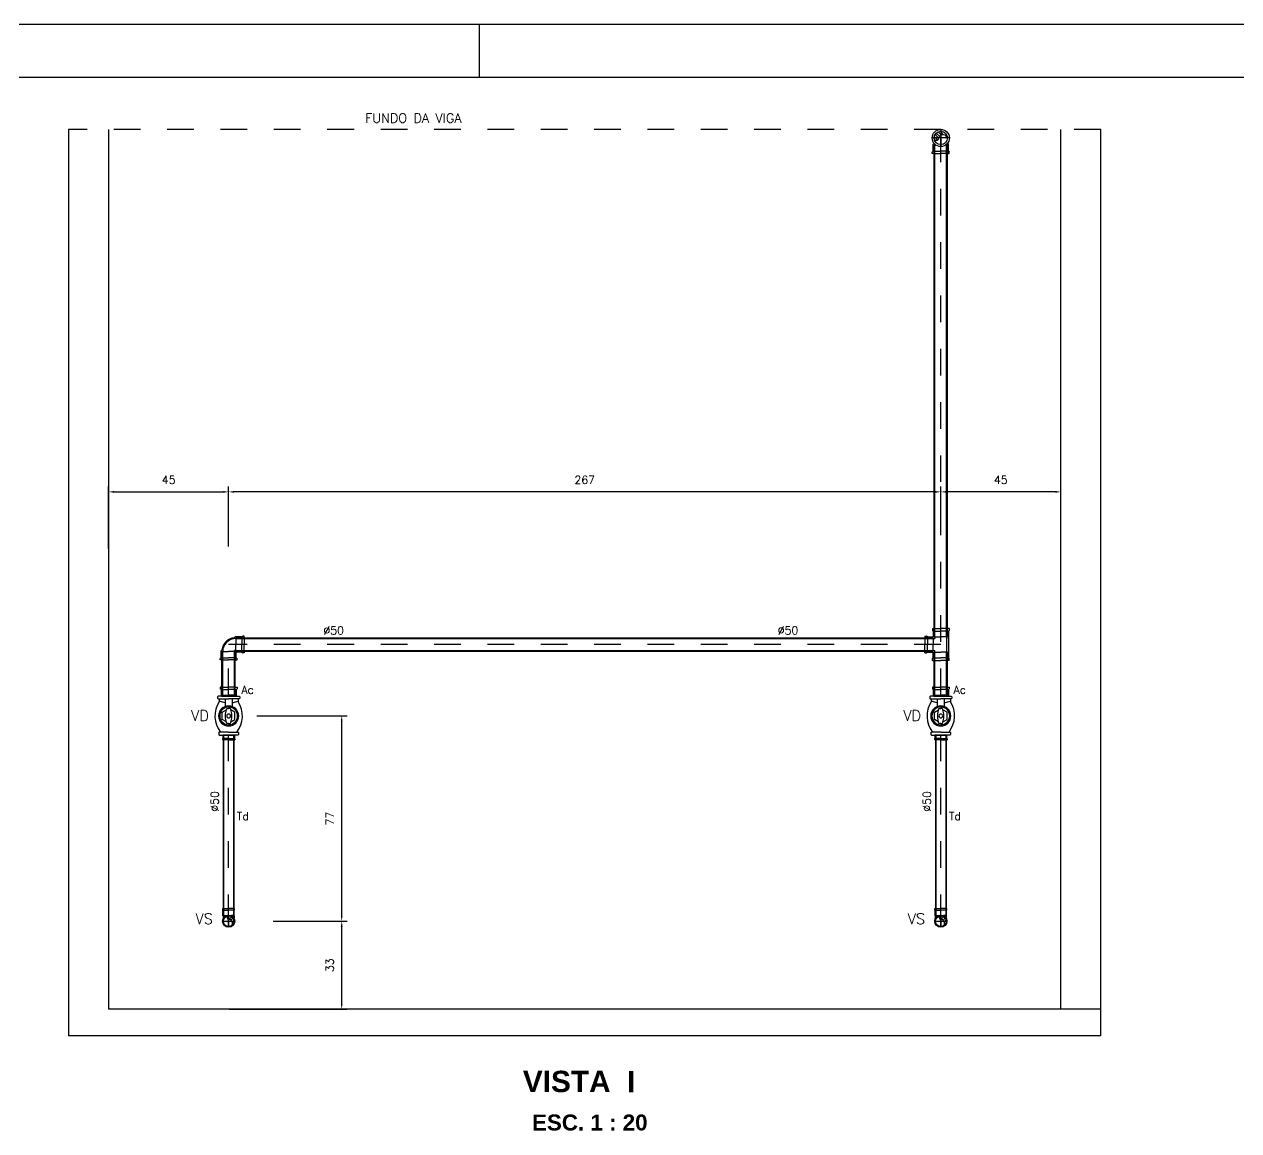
# Model space of a CAD drawing. Header units: millimetres. Extents: x -2485 to 3289, y -257 to 1952.
# Drawn here: x 40.754 to 45.307, y 22.87 to 27.02 of the extents above; entities that cross this region are included whole.
import ezdxf
from ezdxf.enums import TextEntityAlignment as Align

# ---------------------------------------------------------------- set-up
doc = ezdxf.new("R2010")
doc.units = ezdxf.units.MM
doc.header["$LTSCALE"] = 0.3
for name, pattern in [('CONTINUO', [0]), ('HID', [0.37, 0.07, -0.1, 0.03, -0.1, 0.07]), ('HIDDEN2', [0.1875, 0.125, -0.0625])]:
    doc.linetypes.add(name, pattern=pattern)
for name, color, linetype in [('AF', 4, 'Continuous'), ('detalhes esgoto', 1, 'HID'), ('PAREDE', 7, 'CONTINUO'), ('PROJEÇÃO', 11, 'HIDDEN2'), ('TEX', 11, 'Continuous'), ('TEXTO', 3, 'Continuous'), ('TUB', 1, 'Continuous'), ('VISTAS', 1, 'Continuous')]:
    doc.layers.add(name, color=color, linetype=linetype)
doc.styles.add('ROMAND', font='romand')
doc.styles.add('ROMANS', font='romans.shx', dxfattribs={"height": 0.03})
doc.styles.add('SANSSERIFBOLD', font='sasb____.pfb')
doc.dimstyles.new('20', dxfattribs={"dimtxt": 0.03, "dimasz": 0.02, "dimexe": 0.02, "dimexo": 0.02, "dimgap": 0.03, "dimtad": 1, "dimdec": 3, "dimlfac": 100, "dimdsep": 46, "dimtxsty": 'ROMANS', "dimcen": 0.02, "dimclrd": 11, "dimclre": 11, "dimclrt": 3, "dimadec": 0, "dimazin": 0, "dimtfac": 3.333333, "dimtdec": 3, "dimtix": 1, "dimtmove": 2, "dimatfit": 3, "dimfxl": 0, "dimtolj": 1, "dimarcsym": 0})

# ---------------------------------------------------------------- blocks, each defined once
blk = doc.blocks.new('ADC50')
at = {"layer": 'AF', "color": 3}
for p, q in [((0.0021, 0.0285), (0, 0.0264)), ((0, 0.0264), (0, 0)), ((0.0035, 0.025), (0, 0.0215)), ((0, -0.0264), (0, 0)), ((0.0251, 0.0285), (0.0021, 0.0285)), ((0.0035, 0.025), (0.0345, 0.025)), ((0.0035, 0.025), (0.0035, 0)), ((0.0035, -0.025), (0.0035, 0)), ((0.0251, 0.0285), (0.0281, 0.0315)), ((0.0251, 0.025), (0.0251, 0)), ((0.0251, -0.025), (0.0251, 0)), ((0.0345, 0.0315), (0.0281, 0.0315)), ((0.0345, 0.025), (0.0345, 0.0315)), ((0.0345, 0.025), (0.0345, 0)), ((0.0345, -0.025), (0.0345, 0)), ((0.0035, -0.025), (0, -0.0215)), ((0.0021, -0.0285), (0, -0.0264)), ((0.0251, -0.0285), (0.0021, -0.0285)), ((0.0035, -0.025), (0.0345, -0.025)), ((0.0251, -0.0285), (0.0281, -0.0315)), ((0.0345, -0.0315), (0.0281, -0.0315)), ((0.0345, -0.025), (0.0345, -0.0315))]:
    blk.add_line(p, q, dxfattribs=at)
blk = doc.blocks.new('40T')
at = {"layer": 'TUB', "color": 1, "linetype": 'Continuous'}
for p, q in [((-0.0227, 0), (0.0227, 0)), ((0, -0.0227), (0, 0.0227))]:
    blk.add_line(p, q, dxfattribs=at)
at = {"layer": 'TUB', "color": 7}
for p, q in [((-0.0057, 0.0111), (0.003, 0.0198)), ((0.0011, 0.0074), (0.0107, 0.0169)), ((0.0088, 0.0044), (0.0162, 0.0118)), ((0.0133, -0.0017), (0.0195, 0.0045)), ((0.0133, -0.0123), (0.0188, -0.0068))]:
    blk.add_line(p, q, dxfattribs=at)
at = {"layer": 'TUB', "color": 4}
for radius in [0.0227, 0.02]:
    blk.add_circle((0, 0), radius, dxfattribs=at)
for centre, radius, start, end in [((0, 0.0137), 0.0063, 90, 270), ((0, -0.0069), 0.0143, 311.815, 90.1096)]:
    blk.add_arc(centre, radius, start, end, dxfattribs=at)
blk = doc.blocks.new('v50')
at = {"layer": 'AF', "color": 4}
for p, q in [((-0.0416, 0.0718), (-0.0394, 0.0739)), ((-0.0416, 0.0718), (-0.0416, 0.0665)), ((-0.0416, 0.0665), (-0.0394, 0.0644)), ((0, 0.0739), (-0.0394, 0.0739)), ((-0.0394, 0.0644), (0, 0.0644)), ((-0.036, 0.0644), (-0.036, 0.0533)), ((-0.0133, 0.0489), (-0.036, 0.0556)), ((-0.0133, 0.0644), (-0.0133, 0.0353)), ((0, 0.0739), (0.0394, 0.0739)), ((0.0394, 0.0644), (0, 0.0644)), ((0.0133, 0.0644), (0.0133, 0.0353)), ((0.0133, 0.0489), (0.036, 0.0556)), ((0.036, 0.0644), (0.036, 0.0533)), ((0.0416, 0.0718), (0.0394, 0.0739)), ((0.0416, 0.0665), (0.0394, 0.0644)), ((0.0416, 0.0718), (0.0416, 0.0665)), ((-0.037, -0.0623), (-0.0351, -0.0604)), ((-0.037, -0.0623), (-0.037, -0.07)), ((-0.037, -0.07), (-0.0351, -0.0719)), ((0, -0.0604), (-0.0351, -0.0604)), ((-0.0351, -0.0719), (0, -0.0719)), ((-0.022, -0.085), (-0.0235, -0.0853)), ((-0.0235, -0.0853), (-0.0235, -0.0897)), ((-0.022, -0.09), (-0.0235, -0.0897)), ((-0.022, -0.0719), (-0.022, -0.085)), ((0, -0.0719), (-0.022, -0.0719)), ((0, -0.085), (-0.022, -0.085)), ((0, -0.09), (-0.022, -0.09)), ((0, -0.0604), (0.0351, -0.0604)), ((0.0351, -0.0719), (0, -0.0719)), ((0, -0.0719), (0.022, -0.0719)), ((0, -0.085), (0.022, -0.085)), ((0, -0.09), (0.022, -0.09)), ((0.022, -0.0719), (0.022, -0.085)), ((0.022, -0.085), (0.0235, -0.0853)), ((0.022, -0.09), (0.0235, -0.0897)), ((0.0235, -0.0853), (0.0235, -0.0897)), ((0.037, -0.0623), (0.0351, -0.0604)), ((0.037, -0.07), (0.0351, -0.0719)), ((0.037, -0.0623), (0.037, -0.07))]:
    blk.add_line(p, q, dxfattribs=at)
for points in [[(-0.0081, -0.0227), (-0.0237, -0.0137), (-0.0237, 0.0137), (-0.008, 0.0228)], [(0, -0.0286), (-0.0068, -0.0286), (-0.0114, -0.0084), (-0.0114, -0.0002), (-0.0114, 0.008), (-0.0068, 0.0282), (0, 0.0282)], [(0, -0.0286), (0.0068, -0.0286), (0.0114, -0.0084), (0.0114, -0.0002), (0.0114, 0.008), (0.0068, 0.0282), (0, 0.0282)], [(0.0081, -0.0227), (0.0237, -0.0137), (0.0237, 0.0137), (0.008, 0.0228)]]:
    blk.add_lwpolyline(points, dxfattribs=at)
for centre, radius, start, end in [((0.0468, 0), 0.0985, 147.2573, 217.826), ((-0.0468, 0), 0.0985, 322.174, 32.7427), ((0, 0), 0.0377, 90, 270), ((0, 0), 0.0334, 90, 270), ((0, 0), 0.00723, 90, 270), ((0, 0), 0.0377, 270, 90), ((0, 0), 0.0334, 270, 90), ((0, 0), 0.00723, 270, 90)]:
    blk.add_arc(centre, radius, start, end, dxfattribs=at)
blk = doc.blocks.new('50')
at = {"layer": 'TEX', "color": 9, "style": 'ROMANS'}
blk.add_text('%%c50', height=0.03, dxfattribs=at).set_placement((0, 0))
blk = doc.blocks.new('*D187')
at = {"layer": 'TEX', "color": 11, "lineweight": -2}
for p, q in [((44.1898, 25.1874), (44.1898, 25.2859)), ((44.6398, 25.111), (44.6398, 25.2859)), ((44.6198, 25.2659), (44.2098, 25.2659))]:
    blk.add_line(p, q, dxfattribs=at)
at = {"layer": 'TEX', "color": 11}
for points in [[(44.2098, 25.2692), (44.2098, 25.2626), (44.1898, 25.2659)], [(44.6198, 25.2692), (44.6198, 25.2626), (44.6398, 25.2659)]]:
    blk.add_solid(points, dxfattribs=at)
at = {"layer": 'TEX', "color": 3, "insert": (44.4148, 25.3109), "char_height": 0.03, "attachment_point": 5, "style": 'ROMANS'}
blk.add_mtext('\\A1;45', dxfattribs=at)
blk = doc.blocks.new('*D188')
at = {"layer": 'TEX', "color": 11, "lineweight": -2}
for p, q in [((41.5198, 25.0811), (41.5198, 25.2859)), ((44.1898, 25.1874), (44.1898, 25.2859)), ((44.1698, 25.2659), (41.5398, 25.2659))]:
    blk.add_line(p, q, dxfattribs=at)
at = {"layer": 'TEX', "color": 11}
for points in [[(41.5398, 25.2692), (41.5398, 25.2626), (41.5198, 25.2659)], [(44.1698, 25.2692), (44.1698, 25.2626), (44.1898, 25.2659)]]:
    blk.add_solid(points, dxfattribs=at)
at = {"layer": 'TEX', "color": 3, "insert": (42.8548, 25.3109), "char_height": 0.03, "attachment_point": 5, "style": 'ROMANS'}
blk.add_mtext('\\A1;267', dxfattribs=at)
blk = doc.blocks.new('*D189')
at = {"layer": 'TEX', "color": 11, "lineweight": -2}
for p, q in [((41.0698, 25.0533), (41.0698, 25.2859)), ((41.5198, 25.0611), (41.5198, 25.2859)), ((41.0898, 25.2659), (41.4998, 25.2659))]:
    blk.add_line(p, q, dxfattribs=at)
at = {"layer": 'TEX', "color": 11}
for points in [[(41.0898, 25.2692), (41.0898, 25.2626), (41.0698, 25.2659)], [(41.4998, 25.2692), (41.4998, 25.2626), (41.5198, 25.2659)]]:
    blk.add_solid(points, dxfattribs=at)
at = {"layer": 'TEX', "color": 3, "insert": (41.2948, 25.3109), "char_height": 0.03, "attachment_point": 5, "style": 'ROMANS'}
blk.add_mtext('\\A1;45', dxfattribs=at)
blk = doc.blocks.new('*D190')
at = {"layer": 'TEX', "color": 11, "lineweight": -2}
for p, q in [((41.6873, 23.6556), (41.9636, 23.6556)), ((41.9436, 23.3456), (41.9436, 23.6356)), ((41.5216, 23.3256), (41.9636, 23.3256))]:
    blk.add_line(p, q, dxfattribs=at)
at = {"layer": 'TEX', "color": 11}
for points in [[(41.9403, 23.6356), (41.9469, 23.6356), (41.9436, 23.6556)], [(41.9403, 23.3456), (41.9469, 23.3456), (41.9436, 23.3256)]]:
    blk.add_solid(points, dxfattribs=at)
at = {"layer": 'TEX', "color": 3, "insert": (41.8986, 23.4906), "char_height": 0.03, "attachment_point": 5, "rotation": 90, "style": 'ROMANS'}
blk.add_mtext('\\A1;33', dxfattribs=at)
blk = doc.blocks.new('*D191')
at = {"layer": 'TEX', "color": 11, "lineweight": -2}
for p, q in [((41.6251, 24.4256), (41.9636, 24.4256)), ((41.9436, 23.6756), (41.9436, 24.4056)), ((41.6873, 23.6556), (41.9636, 23.6556))]:
    blk.add_line(p, q, dxfattribs=at)
at = {"layer": 'TEX', "color": 11}
for points in [[(41.9403, 24.4056), (41.9469, 24.4056), (41.9436, 24.4256)], [(41.9403, 23.6756), (41.9469, 23.6756), (41.9436, 23.6556)]]:
    blk.add_solid(points, dxfattribs=at)
at = {"layer": 'TEX', "color": 3, "insert": (41.8986, 24.0406), "char_height": 0.03, "attachment_point": 5, "rotation": 90, "style": 'ROMANS'}
blk.add_mtext('\\A1;77', dxfattribs=at)
blk = doc.blocks.new('J90A50')
at = {"layer": 'AF', "color": 3}
for p, q in [((0.0239, 0.0285), (0.0208, 0.0254)), ((0.0497, 0.0285), (0.0239, 0.0285)), ((0.0267, 0.025), (0.058, 0.025)), ((0.0267, 0.025), (0.0267, 0)), ((0.0497, 0.0285), (0.0528, 0.0317)), ((0.0497, 0.025), (0.0497, 0)), ((0.0497, -0.025), (0.0497, 0)), ((0.058, 0.0317), (0.0528, 0.0317)), ((0.058, 0.025), (0.058, 0.0317)), ((0.058, 0.025), (0.058, 0)), ((0.058, -0.025), (0.058, 0)), ((-0.0285, -0.0239), (-0.0254, -0.0208)), ((-0.0285, -0.0497), (-0.0285, -0.0239)), ((-0.025, -0.0267), (-0.025, -0.058)), ((-0.025, -0.0267), (0, -0.0267)), ((0.025, -0.0267), (0, -0.0267)), ((0.0222, -0.0267), (0.0222, -0.0222)), ((0.0267, -0.0222), (0.0222, -0.0222)), ((0.025, -0.0267), (0.025, -0.058)), ((0.0267, -0.025), (0.0267, 0)), ((0.0267, -0.025), (0.058, -0.025)), ((0.0497, -0.0285), (0.0285, -0.0285)), ((0.0285, -0.0497), (0.0285, -0.0285)), ((0.0497, -0.0285), (0.0528, -0.0317)), ((0.058, -0.0317), (0.0528, -0.0317)), ((0.058, -0.025), (0.058, -0.0317)), ((-0.0285, -0.0497), (-0.0317, -0.0528)), ((-0.0317, -0.058), (-0.0317, -0.0528)), ((-0.025, -0.058), (-0.0317, -0.058)), ((-0.025, -0.0497), (0, -0.0497)), ((-0.025, -0.058), (0, -0.058)), ((0.025, -0.0497), (0, -0.0497)), ((0.025, -0.058), (0, -0.058)), ((0.025, -0.058), (0.0317, -0.058)), ((0.0285, -0.0497), (0.0317, -0.0528)), ((0.0317, -0.058), (0.0317, -0.0528))]:
    blk.add_line(p, q, dxfattribs=at)
for radius, start, end in [(0.0524, 96.4316, 173.5684), (0.0489, 90, 180)]:
    blk.add_arc((0.0267, -0.0267), radius, start, end, dxfattribs=at)
blk = doc.blocks.new('T50')
at = {"layer": 'AF', "color": 3}
for p, q in [((-0.0315, 0.0595), (-0.0315, 0.0531)), ((-0.0315, 0.0595), (0, 0.0595)), ((-0.0285, 0.0501), (-0.0315, 0.0531)), ((-0.0285, -0.0501), (-0.0285, 0.0501)), ((-0.025, 0.0285), (-0.025, 0.0595)), ((-0.025, 0.0501), (-0.0162, 0.0501)), ((-0.0162, 0.0501), (0, 0.0501)), ((0.0315, 0.0595), (0, 0.0595)), ((0.0162, 0.0501), (0, 0.0501)), ((0.025, 0.0501), (0.0162, 0.0501)), ((0.025, 0.0285), (0.025, 0.0595)), ((0.0285, 0.0501), (0.0315, 0.0531)), ((0.0285, 0.0501), (0.0285, 0.0285)), ((0.0315, 0.0595), (0.0315, 0.0531)), ((-0.0285, 0.022), (-0.0285, 0.025)), ((-0.022, 0.0285), (-0.025, 0.0285)), ((-0.025, 0.0285), (0, 0.0285)), ((-0.022, -0.0285), (-0.022, 0.0285)), ((0.025, 0.0285), (0, 0.0285)), ((0.022, 0.0285), (0.022, 0.022)), ((0.022, 0.0285), (0.025, 0.0285)), ((0.0285, 0.022), (0.022, 0.022)), ((0.0501, 0.0285), (0.0285, 0.0285)), ((0.0285, 0.025), (0.0595, 0.025)), ((0.0285, 0.022), (0.0285, 0.025)), ((0.0285, 0.025), (0.0285, 0)), ((0.0501, 0.0285), (0.0531, 0.0315)), ((0.0501, 0.025), (0.0501, 0.0162)), ((0.0501, 0.0162), (0.0501, 0)), ((0.0595, 0.0315), (0.0531, 0.0315)), ((0.0595, 0.0315), (0.0595, 0)), ((-0.0285, -0.022), (-0.0285, -0.025)), ((-0.025, -0.0285), (-0.025, -0.0595)), ((-0.025, -0.0285), (0, -0.0285)), ((-0.022, -0.0285), (-0.025, -0.0285)), ((0.025, -0.0285), (0, -0.0285)), ((0.022, -0.0285), (0.022, -0.022)), ((0.0285, -0.022), (0.022, -0.022)), ((0.022, -0.0285), (0.025, -0.0285)), ((0.025, -0.0285), (0.025, -0.0595)), ((0.0285, -0.025), (0.0285, 0)), ((0.0285, -0.022), (0.0285, -0.025)), ((0.0285, -0.025), (0.0595, -0.025)), ((0.0285, -0.0501), (0.0285, -0.0285)), ((0.0501, -0.0285), (0.0285, -0.0285)), ((0.0501, -0.0162), (0.0501, 0)), ((0.0501, -0.025), (0.0501, -0.0162)), ((0.0501, -0.0285), (0.0531, -0.0315)), ((0.0595, -0.0315), (0.0531, -0.0315)), ((0.0595, -0.0315), (0.0595, 0)), ((-0.0285, -0.0501), (-0.0315, -0.0531)), ((-0.0315, -0.0595), (-0.0315, -0.0531)), ((-0.0315, -0.0595), (0, -0.0595)), ((-0.025, -0.0501), (-0.0162, -0.0501)), ((-0.0162, -0.0501), (0, -0.0501)), ((0.0162, -0.0501), (0, -0.0501)), ((0.0315, -0.0595), (0, -0.0595)), ((0.025, -0.0501), (0.0162, -0.0501)), ((0.0285, -0.0501), (0.0315, -0.0531)), ((0.0315, -0.0595), (0.0315, -0.0531))]:
    blk.add_line(p, q, dxfattribs=at)
blk = doc.blocks.new('50AT')
at = {"layer": 'AF', "color": 1}
for p, q in [((0.0323, 0), (-0.0323, 0)), ((0, 0.0323), (0, -0.0323))]:
    blk.add_line(p, q, dxfattribs=at)
at = {"layer": 'AF', "color": 7}
for p, q in [((-0.0194, 0), (-0.0245, 0.0051)), ((-0.0088, 0), (-0.0215, 0.0127)), ((-0.0046, 0.0064), (-0.0168, 0.0185)), ((0, 0.0124), (-0.0104, 0.0227)), ((0, 0.023), (-0.002, 0.0249)), ((0.0108, 0.0121), (0, 0.023)), ((0.0014, 0.0109), (0, 0.0124)), ((0.0223, 0.0112), (0.0112, 0.0223)), ((-0.012, -0.0074), (-0.0194, 0)), ((-0.0079, -0.0009), (-0.0088, 0))]:
    blk.add_line(p, q, dxfattribs=at)
at = {"layer": 'AF', "color": 3}
for radius in [0.0323, 0.025]:
    blk.add_circle((0, 0), radius, dxfattribs=at)
for centre, radius, start, end in [((-0.0166, 0), 0.00872, 270, 0), ((0.0081, -0.0041), 0.0165, 358.5128, 165.498), ((-0.0166, 0), 0.00872, 198.8769, 270)]:
    blk.add_arc(centre, radius, start, end, dxfattribs=at)
blk = doc.blocks.new('J90A50T')
at = {"layer": 'AF', "color": 3}
for p, q in [((0.0208, 0.0254), (0.0198, 0.0254)), ((0.0239, 0.0285), (0.0208, 0.0254)), ((0.0267, 0.0223), (0.0233, 0.0223)), ((0.0497, 0.0285), (0.0239, 0.0285)), ((0.0267, 0.0223), (0.0267, 0.025)), ((0.0267, 0.025), (0.058, 0.025)), ((0.0267, 0.0223), (0.0267, 0.0181)), ((0.0497, 0.0285), (0.0528, 0.0317)), ((0.0497, 0.025), (0.0497, 0)), ((0.0497, -0.025), (0.0497, 0)), ((0.058, 0.0317), (0.0528, 0.0317)), ((0.058, 0.025), (0.058, 0.0317)), ((0.058, 0.025), (0.058, 0)), ((0.058, -0.025), (0.058, 0)), ((0.0208, -0.0254), (0.0198, -0.0254)), ((0.0239, -0.0285), (0.0208, -0.0254)), ((0.0267, -0.0222), (0.0233, -0.0222)), ((0.0497, -0.0285), (0.0239, -0.0285)), ((0.0267, -0.0222), (0.0267, -0.0181)), ((0.0267, -0.0222), (0.0267, -0.025)), ((0.0267, -0.025), (0.058, -0.025)), ((0.0497, -0.0285), (0.0528, -0.0317)), ((0.058, -0.0317), (0.0528, -0.0317)), ((0.058, -0.025), (0.058, -0.0317))]:
    blk.add_line(p, q, dxfattribs=at)
at = {"layer": 'AF', "rotation": 90}
blk.add_blockref('50AT', (0, 0), dxfattribs=at)
blk = doc.blocks.new('VI')
at = {"layer": 'TEX', "color": 9, "linetype": 'Continuous', "style": 'SANSSERIFBOLD'}
blk.add_text('VISTA', height=0.08, dxfattribs=at).set_placement((-0.0701, 0.0285), align=Align.CENTER)
at = {"layer": 'TEX', "color": 3, "linetype": 'Continuous', "style": 'SANSSERIFBOLD'}
blk.add_text('ESC. 1 : 20', height=0.06, dxfattribs=at).set_placement((0.0164, -0.1155), align=Align.CENTER)
at = {"layer": 'TEXTO', "color": 9, "style": 'SANSSERIFBOLD'}
blk.add_attdef('A', (0.1564, 0.0282), '', height=0.08, dxfattribs=at)

msp = doc.modelspace()

# ---------------------------------------------------------------- linework, layer by layer
at = {"color": 4, "linetype": 'Continuous'}
msp.add_line((33.24, 27.019655), (49.86, 27.019655), dxfattribs=at)
at = {"color": 5, "linetype": 'Continuous'}
msp.add_line((42.46, 26.819655), (42.46, 27.019655), dxfattribs=at)
at = {"color": 12, "linetype": 'Continuous'}
msp.add_line((49.66, 26.819655), (33.74, 26.819655), dxfattribs=at)
at = {"color": 3, "linetype": 'Continuous'}
for p, q in [((44.164771, 24.721949), (44.164771, 26.566637)), ((44.167771, 24.721949), (44.167771, 26.566637)), ((44.211771, 24.721949), (44.211771, 26.566637)), ((44.214771, 24.721949), (44.214771, 26.566637))]:
    msp.add_line(p, q, dxfattribs=at)
at = {"layer": 'AF', "color": 1, "linetype": 'HID'}
for p, q in [((44.189771, 24.502949), (44.189771, 26.593304)), ((41.519771, 23.655552), (41.519771, 24.353643)), ((41.519771, 23.655552), (41.519771, 24.353643)), ((44.189771, 23.655554), (44.189771, 24.353645)), ((44.189771, 23.655554), (44.189771, 24.353645))]:
    msp.add_line(p, q, dxfattribs=at)
at = {"layer": 'AF', "color": 4}
for p, q in [((41.499771, 24.353643), (41.499771, 23.677552)), ((41.499771, 24.353643), (41.499771, 23.677552)), ((41.500971, 24.353643), (41.500971, 23.677552)), ((41.500971, 24.353643), (41.500971, 23.677552)), ((41.538571, 24.353643), (41.538571, 23.677552)), ((41.538571, 24.353643), (41.538571, 23.677552)), ((41.539771, 24.353643), (41.539771, 23.677552)), ((41.539771, 24.353643), (41.539771, 23.677552)), ((44.169771, 24.353645), (44.169771, 23.677554)), ((44.169771, 24.353645), (44.169771, 23.677554)), ((44.170971, 24.353645), (44.170971, 23.677554)), ((44.170971, 24.353645), (44.170971, 23.677554)), ((44.208571, 24.353645), (44.208571, 23.677554)), ((44.208571, 24.353645), (44.208571, 23.677554)), ((44.209771, 24.353645), (44.209771, 23.677554)), ((44.209771, 24.353645), (44.209771, 23.677554)), ((41.497371, 23.697356), (41.497371, 23.703552)), ((41.497371, 23.697356), (41.497371, 23.703552)), ((41.498571, 23.696552), (41.497371, 23.697356)), ((41.498571, 23.696552), (41.497371, 23.697356)), ((41.498571, 23.676352), (41.498571, 23.696552)), ((41.498571, 23.676352), (41.498571, 23.696552)), ((41.499771, 23.677552), (41.499771, 23.703552)), ((41.499771, 23.677552), (41.499771, 23.703552)), ((41.499771, 23.677552), (41.500371, 23.677552)), ((41.499771, 23.677552), (41.500371, 23.677552)), ((41.500371, 23.677552), (41.500371, 23.675552)), ((41.500371, 23.677552), (41.500371, 23.675552)), ((41.539171, 23.677552), (41.539171, 23.675552)), ((41.539771, 23.677552), (41.539171, 23.677552)), ((41.539771, 23.677552), (41.539171, 23.677552)), ((41.539171, 23.677552), (41.539171, 23.675552)), ((41.539771, 23.677552), (41.539771, 23.703552)), ((41.539771, 23.677552), (41.539771, 23.703552)), ((41.540971, 23.696552), (41.542171, 23.697356)), ((41.540971, 23.696552), (41.542171, 23.697356)), ((41.540971, 23.676352), (41.540971, 23.696552)), ((41.540971, 23.676352), (41.540971, 23.696552)), ((41.542171, 23.697356), (41.542171, 23.703552)), ((41.542171, 23.697356), (41.542171, 23.703552)), ((44.167371, 23.697358), (44.167371, 23.703554)), ((44.167371, 23.697358), (44.167371, 23.703554)), ((44.168571, 23.696554), (44.167371, 23.697358)), ((44.168571, 23.696554), (44.167371, 23.697358)), ((44.168571, 23.676354), (44.168571, 23.696554)), ((44.168571, 23.676354), (44.168571, 23.696554)), ((44.169771, 23.677554), (44.169771, 23.703554)), ((44.169771, 23.677554), (44.169771, 23.703554)), ((44.169771, 23.677554), (44.170371, 23.677554)), ((44.169771, 23.677554), (44.170371, 23.677554)), ((44.170371, 23.677554), (44.170371, 23.675554)), ((44.170371, 23.677554), (44.170371, 23.675554)), ((44.209171, 23.677554), (44.209171, 23.675554)), ((44.209771, 23.677554), (44.209171, 23.677554)), ((44.209771, 23.677554), (44.209171, 23.677554)), ((44.209171, 23.677554), (44.209171, 23.675554)), ((44.209771, 23.677554), (44.209771, 23.703554)), ((44.209771, 23.677554), (44.209771, 23.703554)), ((44.210971, 23.696554), (44.212171, 23.697358)), ((44.210971, 23.696554), (44.212171, 23.697358)), ((44.210971, 23.676354), (44.210971, 23.696554)), ((44.210971, 23.676354), (44.210971, 23.696554)), ((44.212171, 23.697358), (44.212171, 23.703554)), ((44.212171, 23.697358), (44.212171, 23.703554)), ((41.499171, 23.675552), (41.498571, 23.676352)), ((41.499171, 23.675552), (41.498571, 23.676352)), ((41.499171, 23.675552), (41.499171, 23.668301)), ((41.499171, 23.675552), (41.499171, 23.668301)), ((41.500371, 23.675552), (41.500371, 23.670062)), ((41.500371, 23.675552), (41.500371, 23.670062)), ((41.539171, 23.675552), (41.539171, 23.670062)), ((41.539171, 23.675552), (41.539171, 23.670062)), ((41.540371, 23.675552), (41.540971, 23.676352)), ((41.540371, 23.675552), (41.540971, 23.676352)), ((41.540371, 23.675552), (41.540371, 23.668301)), ((41.540371, 23.675552), (41.540371, 23.668301)), ((44.169171, 23.675554), (44.168571, 23.676354)), ((44.169171, 23.675554), (44.168571, 23.676354)), ((44.169171, 23.675554), (44.169171, 23.668303)), ((44.169171, 23.675554), (44.169171, 23.668303)), ((44.170371, 23.675554), (44.170371, 23.670064)), ((44.170371, 23.675554), (44.170371, 23.670064)), ((44.209171, 23.675554), (44.209171, 23.670064)), ((44.209171, 23.675554), (44.209171, 23.670064)), ((44.210371, 23.675554), (44.210971, 23.676354)), ((44.210371, 23.675554), (44.210971, 23.676354)), ((44.210371, 23.675554), (44.210371, 23.668303)), ((44.210371, 23.675554), (44.210371, 23.668303))]:
    msp.add_line(p, q, dxfattribs=at)
at = {"layer": 'AF', "color": 3}
for p, q in [((41.497371, 23.703552), (41.519771, 23.703552)), ((41.497371, 23.703552), (41.519771, 23.703552)), ((41.499771, 23.696552), (41.519771, 23.696552)), ((41.499771, 23.696552), (41.519771, 23.696552)), ((41.500371, 23.677552), (41.509628, 23.677552)), ((41.500371, 23.677552), (41.509628, 23.677552)), ((41.542171, 23.703552), (41.519771, 23.703552)), ((41.542171, 23.703552), (41.519771, 23.703552)), ((41.539771, 23.696552), (41.519771, 23.696552)), ((41.539771, 23.696552), (41.519771, 23.696552)), ((41.539171, 23.677552), (41.529915, 23.677552)), ((41.539171, 23.677552), (41.529915, 23.677552)), ((44.167371, 23.703554), (44.189771, 23.703554)), ((44.167371, 23.703554), (44.189771, 23.703554)), ((44.169771, 23.696554), (44.189771, 23.696554)), ((44.169771, 23.696554), (44.189771, 23.696554)), ((44.170371, 23.677554), (44.179628, 23.677554)), ((44.170371, 23.677554), (44.179628, 23.677554)), ((44.212171, 23.703554), (44.189771, 23.703554)), ((44.212171, 23.703554), (44.189771, 23.703554)), ((44.209771, 23.696554), (44.189771, 23.696554)), ((44.209771, 23.696554), (44.189771, 23.696554)), ((44.209171, 23.677554), (44.199915, 23.677554)), ((44.209171, 23.677554), (44.199915, 23.677554))]:
    msp.add_line(p, q, dxfattribs=at)
at = {"layer": 'AF', "color": 1, "linetype": 'Continuous'}
for p, q in [((41.519771, 23.678252), (41.519771, 23.632852)), ((44.189771, 23.678254), (44.189771, 23.632854))]:
    msp.add_line(p, q, dxfattribs=at)
at = {"layer": 'detalhes esgoto'}
for p in [(44.189771, 24.693449), (41.519771, 24.502947)]:
    msp.add_line(p, (41.519771, 24.693449), dxfattribs=at)
at = {"layer": 'PAREDE'}
for p, q in [((40.919771, 26.625554), (40.919771, 23.225554)), ((41.069771, 26.625554), (41.069771, 23.325554)), ((44.639771, 23.325554), (44.639771, 26.625554)), ((44.789771, 23.225554), (44.789771, 26.625554)), ((44.789771, 23.325554), (41.069771, 23.325554)), ((44.789771, 23.225554), (40.919771, 23.225554))]:
    msp.add_line(p, q, dxfattribs=at)
at = {"layer": 'PROJEÇÃO'}
msp.add_line((44.789771, 26.625554), (40.919771, 26.625554), dxfattribs=at)
at = {"layer": 'TUB', "color": 3}
for p, q in [((41.546438, 24.718449), (44.161271, 24.718449)), ((41.546438, 24.715449), (44.161271, 24.715449)), ((41.494771, 24.502947), (41.494771, 24.666783)), ((41.497771, 24.502947), (41.497771, 24.666783)), ((41.541771, 24.502947), (41.541771, 24.666783)), ((41.544771, 24.502947), (41.544771, 24.666783)), ((41.546438, 24.671449), (44.161271, 24.671449)), ((41.546438, 24.668449), (44.161271, 24.668449)), ((44.164771, 24.502949), (44.164771, 24.665283)), ((44.167771, 24.502949), (44.167771, 24.665283)), ((44.211771, 24.502949), (44.211771, 24.665283)), ((44.214771, 24.502949), (44.214771, 24.665283))]:
    msp.add_line(p, q, dxfattribs=at)

# ---------------------------------------------------------------- block references
for p in [(41.519771, 24.425552), (44.189771, 24.425554)]:
    msp.add_blockref('v50', p)
at = {"layer": 'AF', "rotation": 90}
for p in [(41.519771, 24.499447), (44.189771, 24.499449)]:
    msp.add_blockref('ADC50', p, dxfattribs=at)
at = {"layer": 'TEX'}
msp.add_blockref('VI', (42.857377, 22.986189), dxfattribs=at).add_auto_attribs({'A': 'I'})
at = {"layer": 'TUB'}
for name, p in [('50', (41.875036, 24.731111)), ('50', (43.578441, 24.731369)), ('40T', (41.519771, 23.655552)), ('40T', (41.519771, 23.655552)), ('40T', (44.189771, 23.655554)), ('40T', (44.189771, 23.655554))]:
    msp.add_blockref(name, p, dxfattribs=at)
at = {"layer": 'TUB', "color": 3, "rotation": 90}
for p in [(41.482423, 24.066371), (44.152622, 24.066371)]:
    msp.add_blockref('50', p, dxfattribs=at)
at = {"layer": 'VISTAS'}
for name, p, rotation in [('J90A50T', (44.189771, 26.593304), 270), ('T50', (44.189771, 24.693449), 180)]:
    msp.add_blockref(name, p, dxfattribs=dict(at, rotation=rotation))
msp.add_blockref('J90A50', (41.519771, 24.693449), dxfattribs=at)

# ---------------------------------------------------------------- texts
at = {"layer": 'TEX', "color": 9}
for s, height, style, p in [('Ac', 0.03, 'ROMANS', (41.567494, 24.508739)), ('Ac', 0.03, 'ROMANS', (44.237494, 24.508741)), ('Ac', 0.03, 'ROMANS', (44.237494, 24.508741)), ('VD', 0.04, 'ROMAND', (41.379122, 24.40691)), ('VD', 0.04, 'ROMAND', (44.049122, 24.406912)), ('Td', 0.03, 'ROMANS', (41.550417, 24.034711)), ('Td', 0.03, 'ROMANS', (41.550417, 24.034711)), ('Td', 0.03, 'ROMANS', (44.220417, 24.034713)), ('Td', 0.03, 'ROMANS', (44.220417, 24.034713)), ('VS', 0.04, 'ROMAND', (41.395677, 23.644791)), ('VS', 0.04, 'ROMAND', (41.395677, 23.644791)), ('VS', 0.04, 'ROMAND', (44.065677, 23.644793)), ('VS', 0.04, 'ROMAND', (44.065677, 23.644793))]:
    msp.add_text(s, height=height, dxfattribs=dict(at, style=style)).set_placement(p)
at = {"layer": 'TEXTO', "style": 'ROMANS'}
msp.add_text('FUNDO DA VIGA', height=0.035, dxfattribs=at).set_placement((42.031382, 26.650423))

# ---------------------------------------------------------------- dimensions: what is measured, and where the dimension line sits
at = {"layer": 'TEX'}
for base, p1, p2, picture, middle in [((41.519771, 25.265907), (41.069771, 25.033328), (41.519771, 25.041146), '*D189', (41.294771, 25.310907)), ((41.519771, 25.265907), (44.189771, 25.167367), (41.519771, 25.061146), '*D188', (42.854771, 25.310907)), ((44.189771, 25.265907), (44.639771, 25.09103), (44.189771, 25.167367), '*D187', (44.414771, 25.310907))]:
    dim = msp.add_linear_dim(base=base, p1=p1, p2=p2, dimstyle='20', dxfattribs=at)
    dim.commit()
    dim.dimension.update_dxf_attribs({"geometry": picture, "text_midpoint": middle})
for base, p1, p2, picture, middle in [((41.943593, 24.425554), (41.667336, 23.655554), (41.605145, 24.425554), '*D191', (41.898593, 24.040554)), ((41.943593, 23.655554), (41.50161, 23.325554), (41.667336, 23.655554), '*D190', (41.898593, 23.490554))]:
    dim = msp.add_linear_dim(base=base, p1=p1, p2=p2, angle=90, dimstyle='20', dxfattribs=at)
    dim.commit()
    dim.dimension.update_dxf_attribs({"geometry": picture, "text_midpoint": middle})

doc.saveas('drawing.dxf')
